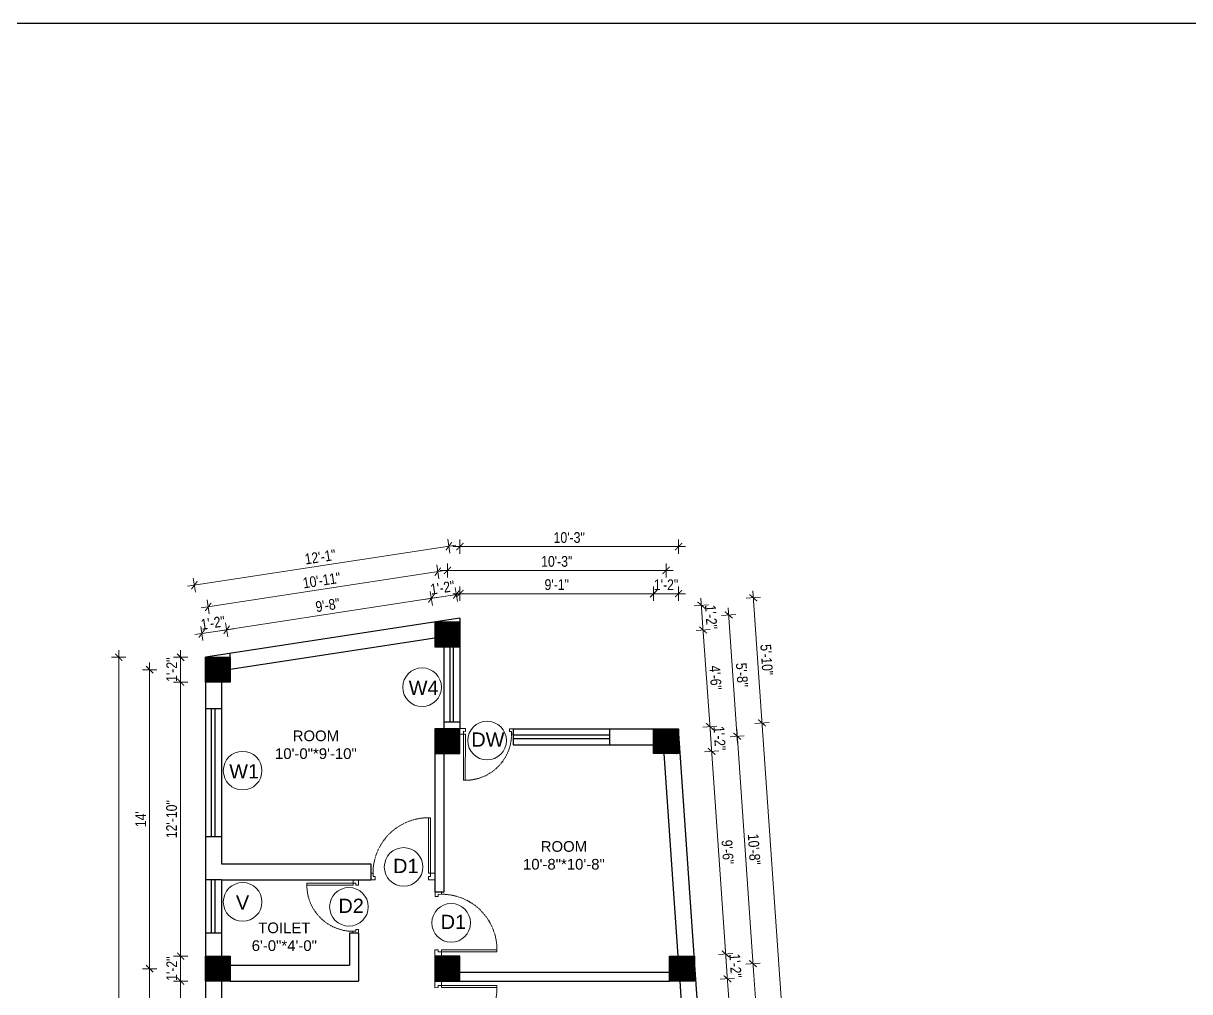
# Model space of a CAD drawing. Header units: inches. Extents: x -5096374 to -5070857, y -3259973 to -3243900.
# Drawn here: x -5073718 to -5073063, y -3258183 to -3257639 of the extents above; entities that cross this region are included whole.
import ezdxf

# ---------------------------------------------------------------- set-up
doc = ezdxf.new("R2010")
doc.units = ezdxf.units.IN
doc.header["$LTSCALE"] = 2
doc.header["$MEASUREMENT"] = 0
doc.header["$PDMODE"] = 34
doc.linetypes.add('HIDDEN', pattern=[0.375, 0.25, -0.125])
doc.layers.get('0').update_dxf_attribs({"linetype": 'CONTINUOUS'})
doc.layers.get('DEFPOINTS').update_dxf_attribs({"color": 141, "linetype": 'CONTINUOUS'})
doc.layers.add('A-Hatch', color=7, linetype='CONTINUOUS')
for name, color, linetype, lineweight in [('Annotate-Lite.w', 177, 'CONTINUOUS', 9), ('DIM 1-100', 4, 'CONTINUOUS', 13), ('Door-Window.w', 4, 'CONTINUOUS', 15), ('TEXT', 181, 'CONTINUOUS', 25)]:
    doc.layers.add(name, color=color, linetype=linetype, lineweight=lineweight)
doc.styles.add('arial.', font='arial.ttf')
doc.styles.add('gaurav', font='arial.ttf')
doc.styles.get("Standard").update_dxf_attribs({"font": 'ARIALN.TTF'})
doc.dimstyles.new('1 by 96', dxfattribs={"dimtxt": 6, "dimasz": 4, "dimexe": 4, "dimexo": 4, "dimgap": 2, "dimtad": 1, "dimdec": 0, "dimzin": 0, "dimdsep": 46, "dimlunit": 4, "dimtxsty": 'Standard', "dimblk": 'ARCHTICK', "dimcen": 0, "dimdle": 4, "dimadec": 0, "dimazin": 0, "dimtfac": 1, "dimtdec": 0, "dimtix": 1, "dimtofl": 0, "dimtmove": 1, "dimatfit": 3, "dimldrblk": 'ARCHTICK', "dimfxl": 4, "dimfxlon": 1, "dimtolj": 1, "dimtzin": 0, "dimlwd": -1, "dimlwe": -1, "dimarcsym": 0})
pattern_1 = [(45, (17816.59779, 410.57443), (-0.0883883476483, 0.0883883476483), [])]

# ---------------------------------------------------------------- blocks, each defined once
blk = doc.blocks.new('3-0')
at = {"ltscale": 3}
for p, q in [((11063.05, 10097.68), (11065.97, 10099.9)), ((11063.05, 10097.68), (11064.53, 10095.73)), ((11065.99, 10096.84), (11064.53, 10095.73)), ((11065.25, 10097.81), (11066.71, 10098.92)), ((11065.99, 10096.84), (11065.25, 10097.81)), ((11065.97, 10099.9), (11066.71, 10098.92)), ((11085.5, 10074.13), (11110.32, 10092.96)), ((11086.24, 10073.15), (11111.05, 10091.97)), ((11111.05, 10091.97), (11110.32, 10092.96)), ((11084.04, 10073.02), (11082.57, 10071.91)), ((11082.57, 10071.91), (11084.79, 10068.98)), ((11084.04, 10073.02), (11084.78, 10072.04)), ((11084.78, 10072.04), (11086.24, 10073.15)), ((11084.79, 10068.98), (11087.72, 10071.2)), ((11086.24, 10073.15), (11085.5, 10074.13)), ((11087.72, 10071.2), (11086.24, 10073.15))]:
    blk.add_line(p, q, dxfattribs=at)
at = {"layer": 'Door-Window.w', "color": 9, "linetype": 'HIDDEN', "lineweight": 18}
blk.add_arc((11085.5, 10074.13), 31.16, 37.1906, 127.14649, dxfattribs=at)
blk = doc.blocks.new('_ArchTick')
at = {"color": 0, "linetype": 'ByBlock', "const_width": 0.15}
blk.add_lwpolyline([(-0.5, -0.5), (0.5, 0.5)], dxfattribs=at)
blk = doc.blocks.new('*D1101')
at = {"layer": 'DEFPOINTS', "color": 0, "transparency": 16777216}
for p in [(-5073604.16, -3257979.44), (-5073616.12, -3257994.9), (-5073602.12, -3257992.75)]:
    blk.add_point(p, dxfattribs=at)
at = {"layer": 'DIM 1-100', "color": 0, "transparency": 16777216}
for p, q in [((-5073617.55, -3257985.54), (-5073618.76, -3257977.64)), ((-5073603.55, -3257983.4), (-5073604.76, -3257975.49)), ((-5073622.11, -3257982.2), (-5073600.2, -3257978.84))]:
    blk.add_line(p, q, dxfattribs=at)
at = {"layer": 'DIM 1-100', "color": 0, "transparency": 16777216, "xscale": 4, "yscale": 4, "zscale": 4}
for p, rotation in [((-5073604.16, -3257979.44), 8.714742016929982), ((-5073618.16, -3257981.59), 188.71474201693)]:
    blk.add_blockref('_ArchTick', p, dxfattribs=dict(at, rotation=rotation))
at = {"layer": 'DIM 1-100', "color": 0, "transparency": 16777216, "insert": (-5073611.91, -3257975.56), "char_height": 6, "attachment_point": 5, "rotation": 8.71474}
blk.add_mtext('\\A1;1\'-2"', dxfattribs=at)
blk = doc.blocks.new('*D1102')
at = {"layer": 'DEFPOINTS', "color": 0, "ltscale": 0.5, "transparency": 16777216}
for p in [(-5073489.16, -3257961.82), (-5073487.12, -3257975.12), (-5073602.12, -3257992.75)]:
    blk.add_point(p, dxfattribs=at)
at = {"layer": 'DIM 1-100', "color": 0, "ltscale": 0.5, "transparency": 16777216}
for p, q in [((-5073488.55, -3257965.77), (-5073489.76, -3257957.86)), ((-5073608.11, -3257980.05), (-5073485.2, -3257961.21)), ((-5073603.55, -3257983.4), (-5073604.76, -3257975.49))]:
    blk.add_line(p, q, dxfattribs=at)
at = {"layer": 'DIM 1-100', "color": 0, "ltscale": 0.5, "transparency": 16777216, "xscale": 4, "yscale": 4, "zscale": 4}
for p, rotation in [((-5073489.16, -3257961.82), 8.714742016930973), ((-5073604.16, -3257979.44), 188.714742016931)]:
    blk.add_blockref('_ArchTick', p, dxfattribs=dict(at, rotation=rotation))
at = {"layer": 'DIM 1-100', "color": 0, "ltscale": 0.5, "transparency": 16777216, "insert": (-5073547.42, -3257965.62), "char_height": 6, "attachment_point": 5, "rotation": 8.71474}
blk.add_mtext('\\A1;9\'-8"', dxfattribs=at)
blk = doc.blocks.new('*D1103')
at = {"layer": 'DEFPOINTS', "color": 0, "ltscale": 0.5, "transparency": 16777216}
for p in [(-5073475.16, -3257959.67), (-5073487.12, -3257975.12), (-5073473.12, -3257972.98)]:
    blk.add_point(p, dxfattribs=at)
at = {"layer": 'DIM 1-100', "color": 0, "ltscale": 0.5, "transparency": 16777216}
for p, q in [((-5073488.55, -3257965.77), (-5073489.76, -3257957.86)), ((-5073474.55, -3257963.62), (-5073475.76, -3257955.72)), ((-5073493.11, -3257962.42), (-5073471.2, -3257959.06))]:
    blk.add_line(p, q, dxfattribs=at)
at = {"layer": 'DIM 1-100', "color": 0, "ltscale": 0.5, "transparency": 16777216, "xscale": 4, "yscale": 4, "zscale": 4}
for p, rotation in [((-5073475.16, -3257959.67), 8.714742016930973), ((-5073489.16, -3257961.82), 188.714742016931)]:
    blk.add_blockref('_ArchTick', p, dxfattribs=dict(at, rotation=rotation))
at = {"layer": 'DIM 1-100', "color": 0, "ltscale": 0.5, "transparency": 16777216, "insert": (-5073482.91, -3257955.79), "char_height": 6, "attachment_point": 5, "rotation": 8.71474}
blk.add_mtext('\\A1;1\'-2"', dxfattribs=at)
blk = doc.blocks.new('*D1104')
at = {"layer": 'DEFPOINTS', "color": 0, "ltscale": 0.5, "transparency": 16777216}
for p in [(-5073364.27, -3257959.17), (-5073473.12, -3257972.98), (-5073364.27, -3258035.06)]:
    blk.add_point(p, dxfattribs=at)
at = {"layer": 'DIM 1-100', "color": 0, "ltscale": 0.5, "transparency": 16777216}
for p, q in [((-5073473.12, -3257963.17), (-5073473.12, -3257955.17)), ((-5073364.27, -3257963.17), (-5073364.27, -3257955.17)), ((-5073477.12, -3257959.17), (-5073360.27, -3257959.17))]:
    blk.add_line(p, q, dxfattribs=at)
at = {"layer": 'DIM 1-100', "color": 0, "ltscale": 0.5, "transparency": 16777216, "xscale": 4, "yscale": 4, "zscale": 4, "rotation": 180}
blk.add_blockref('_ArchTick', (-5073473.12, -3257959.17), dxfattribs=at)
at = {"layer": 'DIM 1-100', "color": 0, "ltscale": 0.5, "transparency": 16777216, "xscale": 4, "yscale": 4, "zscale": 4}
blk.add_blockref('_ArchTick', (-5073364.27, -3257959.17), dxfattribs=at)
at = {"layer": 'DIM 1-100', "color": 0, "ltscale": 0.5, "transparency": 16777216, "insert": (-5073418.7, -3257954.11), "char_height": 6, "attachment_point": 5}
blk.add_mtext('\\A1;9\'-1"', dxfattribs=at)
blk = doc.blocks.new('*D1105')
at = {"layer": 'DEFPOINTS', "color": 0, "ltscale": 0.5, "transparency": 16777216}
for p in [(-5073350.27, -3257959.17), (-5073364.27, -3258035.06), (-5073350.27, -3258035.06)]:
    blk.add_point(p, dxfattribs=at)
at = {"layer": 'DIM 1-100', "color": 0, "ltscale": 0.5, "transparency": 16777216}
for p, q in [((-5073364.27, -3257963.17), (-5073364.27, -3257955.17)), ((-5073350.27, -3257963.17), (-5073350.27, -3257955.17)), ((-5073368.27, -3257959.17), (-5073346.27, -3257959.17))]:
    blk.add_line(p, q, dxfattribs=at)
at = {"layer": 'DIM 1-100', "color": 0, "ltscale": 0.5, "transparency": 16777216, "xscale": 4, "yscale": 4, "zscale": 4, "rotation": 180}
blk.add_blockref('_ArchTick', (-5073364.27, -3257959.17), dxfattribs=at)
at = {"layer": 'DIM 1-100', "color": 0, "ltscale": 0.5, "transparency": 16777216, "xscale": 4, "yscale": 4, "zscale": 4}
blk.add_blockref('_ArchTick', (-5073350.27, -3257959.17), dxfattribs=at)
at = {"layer": 'DIM 1-100', "color": 0, "ltscale": 0.5, "transparency": 16777216, "insert": (-5073357.27, -3257954.16), "char_height": 6, "attachment_point": 5}
blk.add_mtext('\\A1;1\'-2"', dxfattribs=at)
blk = doc.blocks.new('*D1106')
at = {"layer": 'DEFPOINTS', "color": 0, "ltscale": 0.5, "transparency": 16777216}
for p in [(-5073616.12, -3257994.9), (-5073630.03, -3258008.9), (-5073616.12, -3258008.9)]:
    blk.add_point(p, dxfattribs=at)
at = {"layer": 'DIM 1-100', "color": 0, "ltscale": 0.5, "transparency": 16777216}
for p, q in [((-5073630.03, -3257990.9), (-5073630.03, -3258012.9)), ((-5073626.03, -3257994.9), (-5073634.03, -3257994.9)), ((-5073626.03, -3258008.9), (-5073634.03, -3258008.9))]:
    blk.add_line(p, q, dxfattribs=at)
at = {"layer": 'DIM 1-100', "color": 0, "ltscale": 0.5, "transparency": 16777216, "xscale": 4, "yscale": 4, "zscale": 4}
for p, rotation in [((-5073630.03, -3257994.9), 90), ((-5073630.03, -3258008.9), 270)]:
    blk.add_blockref('_ArchTick', p, dxfattribs=dict(at, rotation=rotation))
at = {"layer": 'DIM 1-100', "color": 0, "ltscale": 0.5, "transparency": 16777216, "insert": (-5073635.04, -3258001.9), "char_height": 6, "attachment_point": 5, "rotation": 90}
blk.add_mtext('\\A1;1\'-2"', dxfattribs=at)
blk = doc.blocks.new('*D1107')
at = {"layer": 'DEFPOINTS', "color": 0, "ltscale": 0.5, "transparency": 16777216}
for p in [(-5073616.12, -3258008.9), (-5073630.03, -3258162.9), (-5073616.12, -3258162.9)]:
    blk.add_point(p, dxfattribs=at)
at = {"layer": 'DIM 1-100', "color": 0, "ltscale": 0.5, "transparency": 16777216}
for p, q in [((-5073626.03, -3258008.9), (-5073634.03, -3258008.9)), ((-5073630.03, -3258004.9), (-5073630.03, -3258166.9)), ((-5073626.03, -3258162.9), (-5073634.03, -3258162.9))]:
    blk.add_line(p, q, dxfattribs=at)
at = {"layer": 'DIM 1-100', "color": 0, "ltscale": 0.5, "transparency": 16777216, "xscale": 4, "yscale": 4, "zscale": 4}
for p, rotation in [((-5073630.03, -3258008.9), 90), ((-5073630.03, -3258162.9), 270)]:
    blk.add_blockref('_ArchTick', p, dxfattribs=dict(at, rotation=rotation))
at = {"layer": 'DIM 1-100', "color": 0, "ltscale": 0.5, "transparency": 16777216, "insert": (-5073635.09, -3258085.9), "char_height": 6, "attachment_point": 5, "rotation": 90}
blk.add_mtext('\\A1;12\'-10"', dxfattribs=at)
blk = doc.blocks.new('*D1108')
at = {"layer": 'DEFPOINTS', "color": 0, "ltscale": 0.5, "transparency": 16777216}
for p in [(-5073616.12, -3258162.9), (-5073630.03, -3258176.9), (-5073616.12, -3258176.9)]:
    blk.add_point(p, dxfattribs=at)
at = {"layer": 'DIM 1-100', "color": 0, "ltscale": 0.5, "transparency": 16777216}
for p, q in [((-5073630.03, -3258158.9), (-5073630.03, -3258180.9)), ((-5073626.03, -3258162.9), (-5073634.03, -3258162.9)), ((-5073626.03, -3258176.9), (-5073634.03, -3258176.9))]:
    blk.add_line(p, q, dxfattribs=at)
at = {"layer": 'DIM 1-100', "color": 0, "ltscale": 0.5, "transparency": 16777216, "xscale": 4, "yscale": 4, "zscale": 4}
for p, rotation in [((-5073630.03, -3258162.9), 90), ((-5073630.03, -3258176.9), 270)]:
    blk.add_blockref('_ArchTick', p, dxfattribs=dict(at, rotation=rotation))
at = {"layer": 'DIM 1-100', "color": 0, "ltscale": 0.5, "transparency": 16777216, "insert": (-5073635.04, -3258169.9), "char_height": 6, "attachment_point": 5, "rotation": 90}
blk.add_mtext('\\A1;1\'-2"', dxfattribs=at)
blk = doc.blocks.new('*D1109')
at = {"layer": 'DEFPOINTS', "color": 0, "ltscale": 0.5, "transparency": 16777216}
for p in [(-5073616.12, -3258176.9), (-5073630.03, -3258290.65), (-5073616.12, -3258290.65)]:
    blk.add_point(p, dxfattribs=at)
at = {"layer": 'DIM 1-100', "color": 0, "ltscale": 0.5, "transparency": 16777216}
for p, q in [((-5073630.03, -3258172.9), (-5073630.03, -3258294.65)), ((-5073626.03, -3258176.9), (-5073634.03, -3258176.9)), ((-5073626.03, -3258290.65), (-5073634.03, -3258290.65))]:
    blk.add_line(p, q, dxfattribs=at)
at = {"layer": 'DIM 1-100', "color": 0, "ltscale": 0.5, "transparency": 16777216, "xscale": 4, "yscale": 4, "zscale": 4}
for p, rotation in [((-5073630.03, -3258176.9), 90), ((-5073630.03, -3258290.65), 270)]:
    blk.add_blockref('_ArchTick', p, dxfattribs=dict(at, rotation=rotation))
at = {"layer": 'DIM 1-100', "color": 0, "ltscale": 0.5, "transparency": 16777216, "insert": (-5073635.09, -3258233.78), "char_height": 6, "attachment_point": 5, "rotation": 90}
blk.add_mtext('\\A1;9\'-6"', dxfattribs=at)
blk = doc.blocks.new('*D1113')
at = {"layer": 'DEFPOINTS', "color": 0, "ltscale": 0.5, "transparency": 16777216}
for p in [(-5073609.12, -3258001.9), (-5073647.45, -3258169.9), (-5073609.12, -3258169.9)]:
    blk.add_point(p, dxfattribs=at)
at = {"layer": 'DIM 1-100', "color": 0, "ltscale": 0.5, "transparency": 16777216}
for p, q in [((-5073643.45, -3258001.9), (-5073651.45, -3258001.9)), ((-5073647.45, -3257997.9), (-5073647.45, -3258173.9)), ((-5073643.45, -3258169.9), (-5073651.45, -3258169.9))]:
    blk.add_line(p, q, dxfattribs=at)
at = {"layer": 'DIM 1-100', "color": 0, "ltscale": 0.5, "transparency": 16777216, "xscale": 4, "yscale": 4, "zscale": 4}
for p, rotation in [((-5073647.45, -3258001.9), 90), ((-5073647.45, -3258169.9), 270)]:
    blk.add_blockref('_ArchTick', p, dxfattribs=dict(at, rotation=rotation))
at = {"layer": 'DIM 1-100', "color": 0, "ltscale": 0.5, "transparency": 16777216, "insert": (-5073652.46, -3258085.9), "char_height": 6, "attachment_point": 5, "rotation": 90}
blk.add_mtext("\\A1;14'", dxfattribs=at)
blk = doc.blocks.new('*D1114')
at = {"layer": 'DEFPOINTS', "color": 0, "ltscale": 0.5, "transparency": 16777216}
for p in [(-5073609.12, -3258169.9), (-5073647.45, -3258297.65), (-5073609.12, -3258297.65)]:
    blk.add_point(p, dxfattribs=at)
at = {"layer": 'DIM 1-100', "color": 0, "ltscale": 0.5, "transparency": 16777216}
for p, q in [((-5073647.45, -3258165.9), (-5073647.45, -3258301.65)), ((-5073643.45, -3258169.9), (-5073651.45, -3258169.9)), ((-5073643.45, -3258297.65), (-5073651.45, -3258297.65))]:
    blk.add_line(p, q, dxfattribs=at)
at = {"layer": 'DIM 1-100', "color": 0, "ltscale": 0.5, "transparency": 16777216, "xscale": 4, "yscale": 4, "zscale": 4}
for p, rotation in [((-5073647.45, -3258169.9), 90), ((-5073647.45, -3258297.65), 270)]:
    blk.add_blockref('_ArchTick', p, dxfattribs=dict(at, rotation=rotation))
at = {"layer": 'DIM 1-100', "color": 0, "ltscale": 0.5, "transparency": 16777216, "insert": (-5073652.51, -3258233.78), "char_height": 6, "attachment_point": 5, "rotation": 90}
blk.add_mtext('\\A1;10\'-8"', dxfattribs=at)
blk = doc.blocks.new('*D1116')
at = {"layer": 'DEFPOINTS', "color": 0, "ltscale": 0.5, "transparency": 16777216}
for p in [(-5073616.12, -3257994.9), (-5073664.79, -3258397.65), (-5073616.12, -3258397.65)]:
    blk.add_point(p, dxfattribs=at)
at = {"layer": 'DIM 1-100', "color": 0, "ltscale": 0.5, "transparency": 16777216}
for p, q in [((-5073664.79, -3257990.9), (-5073664.79, -3258401.65)), ((-5073660.79, -3257994.9), (-5073668.79, -3257994.9)), ((-5073660.79, -3258397.65), (-5073668.79, -3258397.65))]:
    blk.add_line(p, q, dxfattribs=at)
at = {"layer": 'DIM 1-100', "color": 0, "ltscale": 0.5, "transparency": 16777216, "xscale": 4, "yscale": 4, "zscale": 4}
for p, rotation in [((-5073664.79, -3257994.9), 90), ((-5073664.79, -3258397.65), 270)]:
    blk.add_blockref('_ArchTick', p, dxfattribs=dict(at, rotation=rotation))
at = {"layer": 'DIM 1-100', "color": 0, "ltscale": 0.5, "transparency": 16777216, "insert": (-5073669.85, -3258196.28), "char_height": 6, "attachment_point": 5, "rotation": 90}
blk.add_mtext('\\A1;33\'-7"', dxfattribs=at)
blk = doc.blocks.new('*D1117')
at = {"layer": 'DEFPOINTS', "color": 0, "ltscale": 0.5, "transparency": 16777216}
for p in [(-5073485.53, -3257946.83), (-5073480.12, -3257982.12), (-5073609.12, -3258001.9)]:
    blk.add_point(p, dxfattribs=at)
at = {"layer": 'DIM 1-100', "color": 0, "ltscale": 0.5, "transparency": 16777216}
for p, q in [((-5073484.92, -3257950.78), (-5073486.13, -3257942.88)), ((-5073618.48, -3257967.21), (-5073481.57, -3257946.22)), ((-5073613.92, -3257970.56), (-5073615.13, -3257962.65))]:
    blk.add_line(p, q, dxfattribs=at)
at = {"layer": 'DIM 1-100', "color": 0, "ltscale": 0.5, "transparency": 16777216, "xscale": 4, "yscale": 4, "zscale": 4}
for p, rotation in [((-5073485.53, -3257946.83), 8.714742018610865), ((-5073614.53, -3257966.6), 188.7147420186108)]:
    blk.add_blockref('_ArchTick', p, dxfattribs=dict(at, rotation=rotation))
at = {"layer": 'DIM 1-100', "color": 0, "ltscale": 0.5, "transparency": 16777216, "insert": (-5073550.79, -3257951.71), "char_height": 6, "attachment_point": 5, "rotation": 8.71474}
blk.add_mtext('\\A1;10\'-11"', dxfattribs=at)
blk = doc.blocks.new('*D1118')
at = {"layer": 'DEFPOINTS', "color": 0, "ltscale": 0.5, "transparency": 16777216}
for p in [(-5073357.27, -3257946.13), (-5073480.12, -3257982.12), (-5073357.27, -3258042.06)]:
    blk.add_point(p, dxfattribs=at)
at = {"layer": 'DIM 1-100', "color": 0, "ltscale": 0.5, "transparency": 16777216}
for p, q in [((-5073480.12, -3257950.13), (-5073480.12, -3257942.13)), ((-5073357.27, -3257950.13), (-5073357.27, -3257942.13)), ((-5073484.12, -3257946.13), (-5073353.27, -3257946.13))]:
    blk.add_line(p, q, dxfattribs=at)
at = {"layer": 'DIM 1-100', "color": 0, "ltscale": 0.5, "transparency": 16777216, "xscale": 4, "yscale": 4, "zscale": 4, "rotation": 180}
blk.add_blockref('_ArchTick', (-5073480.12, -3257946.13), dxfattribs=at)
at = {"layer": 'DIM 1-100', "color": 0, "ltscale": 0.5, "transparency": 16777216, "xscale": 4, "yscale": 4, "zscale": 4}
blk.add_blockref('_ArchTick', (-5073357.27, -3257946.13), dxfattribs=at)
at = {"layer": 'DIM 1-100', "color": 0, "ltscale": 0.5, "transparency": 16777216, "insert": (-5073418.7, -3257941.07), "char_height": 6, "attachment_point": 5}
blk.add_mtext('\\A1;10\'-3"', dxfattribs=at)
blk = doc.blocks.new('*D1119')
at = {"layer": 'DEFPOINTS', "color": 0, "ltscale": 0.5, "transparency": 16777216}
for p in [(-5073622.32, -3257954.43), (-5073473.12, -3257972.98), (-5073616.12, -3257994.9)]:
    blk.add_point(p, dxfattribs=at)
at = {"layer": 'DIM 1-100', "color": 0, "ltscale": 0.5, "transparency": 16777216}
for p, q in [((-5073475.36, -3257931.91), (-5073626.27, -3257955.04)), ((-5073478.71, -3257936.47), (-5073479.92, -3257928.56)), ((-5073621.71, -3257958.38), (-5073622.92, -3257950.48))]:
    blk.add_line(p, q, dxfattribs=at)
at = {"layer": 'DIM 1-100', "color": 0, "ltscale": 0.5, "transparency": 16777216, "xscale": 4, "yscale": 4, "zscale": 4}
for p, rotation in [((-5073479.32, -3257932.51), 8.714742018475636), ((-5073622.32, -3257954.43), 188.7147420184756)]:
    blk.add_blockref('_ArchTick', p, dxfattribs=dict(at, rotation=rotation))
at = {"layer": 'DIM 1-100', "color": 0, "ltscale": 0.5, "transparency": 16777216, "insert": (-5073551.58, -3257938.52), "char_height": 6, "attachment_point": 5, "rotation": 8.71474}
blk.add_mtext('\\A1;12\'-1"', dxfattribs=at)
blk = doc.blocks.new('*D1120')
at = {"layer": 'DEFPOINTS', "color": 0, "ltscale": 0.5, "transparency": 16777216}
for p in [(-5073350.27, -3257932.72), (-5073473.12, -3258035.06), (-5073350.27, -3258035.06)]:
    blk.add_point(p, dxfattribs=at)
at = {"layer": 'DIM 1-100', "color": 0, "ltscale": 0.5, "transparency": 16777216}
for p, q in [((-5073473.12, -3257936.72), (-5073473.12, -3257928.72)), ((-5073350.27, -3257936.72), (-5073350.27, -3257928.72)), ((-5073477.12, -3257932.72), (-5073346.27, -3257932.72))]:
    blk.add_line(p, q, dxfattribs=at)
at = {"layer": 'DIM 1-100', "color": 0, "ltscale": 0.5, "transparency": 16777216, "xscale": 4, "yscale": 4, "zscale": 4, "rotation": 180}
blk.add_blockref('_ArchTick', (-5073473.12, -3257932.72), dxfattribs=at)
at = {"layer": 'DIM 1-100', "color": 0, "ltscale": 0.5, "transparency": 16777216, "xscale": 4, "yscale": 4, "zscale": 4}
blk.add_blockref('_ArchTick', (-5073350.27, -3257932.72), dxfattribs=at)
at = {"layer": 'DIM 1-100', "color": 0, "ltscale": 0.5, "transparency": 16777216, "insert": (-5073411.7, -3257927.66), "char_height": 6, "attachment_point": 5}
blk.add_mtext('\\A1;10\'-3"', dxfattribs=at)
blk = doc.blocks.new('*D1132')
at = {"layer": 'DEFPOINTS', "color": 0, "ltscale": 0.5, "transparency": 16777216}
for p in [(-5073341.36, -3258176.9), (-5073322.79, -3258175.6), (-5073332.45, -3258290.65)]:
    blk.add_point(p, dxfattribs=at)
at = {"layer": 'DIM 1-100', "color": 0, "ltscale": 0.5, "transparency": 16777216}
for p, q in [((-5073314.57, -3258293.42), (-5073323.07, -3258171.61)), ((-5073326.78, -3258175.88), (-5073318.8, -3258175.32)), ((-5073318.84, -3258289.71), (-5073310.86, -3258289.15))]:
    blk.add_line(p, q, dxfattribs=at)
at = {"layer": 'DIM 1-100', "color": 0, "ltscale": 0.5, "transparency": 16777216, "xscale": 4, "yscale": 4, "zscale": 4}
for p, rotation in [((-5073322.79, -3258175.6), 93.98810611652839), ((-5073314.85, -3258289.43), 273.9881061165284)]:
    blk.add_blockref('_ArchTick', p, dxfattribs=dict(at, rotation=rotation))
at = {"layer": 'DIM 1-100', "color": 0, "ltscale": 0.5, "transparency": 16777216, "insert": (-5073313.77, -3258232.16), "char_height": 6, "attachment_point": 5, "rotation": 273.98811}
blk.add_mtext('\\A1;9\'-6"', dxfattribs=at)
blk = doc.blocks.new('*D1133')
at = {"layer": 'DEFPOINTS', "color": 0, "ltscale": 0.5, "transparency": 16777216}
for p in [(-5073341.36, -3258162.9), (-5073323.76, -3258161.67), (-5073341.36, -3258176.9)]:
    blk.add_point(p, dxfattribs=at)
at = {"layer": 'DIM 1-100', "color": 0, "ltscale": 0.5, "transparency": 16777216}
for p, q in [((-5073322.51, -3258179.59), (-5073324.04, -3258157.68)), ((-5073327.75, -3258161.95), (-5073319.77, -3258161.39)), ((-5073326.78, -3258175.88), (-5073318.8, -3258175.32))]:
    blk.add_line(p, q, dxfattribs=at)
at = {"layer": 'DIM 1-100', "color": 0, "ltscale": 0.5, "transparency": 16777216, "xscale": 4, "yscale": 4, "zscale": 4}
for p, rotation in [((-5073323.76, -3258161.67), 93.98810611652839), ((-5073322.79, -3258175.6), 273.9881061165284)]:
    blk.add_blockref('_ArchTick', p, dxfattribs=dict(at, rotation=rotation))
at = {"layer": 'DIM 1-100', "color": 0, "ltscale": 0.5, "transparency": 16777216, "insert": (-5073318.27, -3258168.29), "char_height": 6, "attachment_point": 5, "rotation": 273.98811}
blk.add_mtext('\\A1;1\'-2"', dxfattribs=at)
blk = doc.blocks.new('*D1134')
at = {"layer": 'DEFPOINTS', "color": 0, "ltscale": 0.5, "transparency": 16777216}
for p in [(-5073350.27, -3258049.06), (-5073331.7, -3258047.76), (-5073341.36, -3258162.9)]:
    blk.add_point(p, dxfattribs=at)
at = {"layer": 'DIM 1-100', "color": 0, "ltscale": 0.5, "transparency": 16777216}
for p, q in [((-5073335.69, -3258048.04), (-5073327.71, -3258047.48)), ((-5073323.48, -3258165.66), (-5073331.98, -3258043.77)), ((-5073327.75, -3258161.95), (-5073319.77, -3258161.39))]:
    blk.add_line(p, q, dxfattribs=at)
at = {"layer": 'DIM 1-100', "color": 0, "ltscale": 0.5, "transparency": 16777216, "xscale": 4, "yscale": 4, "zscale": 4}
for p, rotation in [((-5073331.7, -3258047.76), 93.98810611652839), ((-5073323.76, -3258161.67), 273.9881061165284)]:
    blk.add_blockref('_ArchTick', p, dxfattribs=dict(at, rotation=rotation))
at = {"layer": 'DIM 1-100', "color": 0, "ltscale": 0.5, "transparency": 16777216, "insert": (-5073322.68, -3258104.36), "char_height": 6, "attachment_point": 5, "rotation": 273.98811}
blk.add_mtext('\\A1;9\'-6"', dxfattribs=at)
blk = doc.blocks.new('*D1135')
at = {"layer": 'DEFPOINTS', "color": 0, "ltscale": 0.5, "transparency": 16777216}
for p in [(-5073350.27, -3258035.06), (-5073332.67, -3258033.83), (-5073350.27, -3258049.06)]:
    blk.add_point(p, dxfattribs=at)
at = {"layer": 'DIM 1-100', "color": 0, "ltscale": 0.5, "transparency": 16777216}
for p, q in [((-5073331.42, -3258051.75), (-5073332.95, -3258029.84)), ((-5073336.66, -3258034.11), (-5073328.68, -3258033.55)), ((-5073335.69, -3258048.04), (-5073327.71, -3258047.48))]:
    blk.add_line(p, q, dxfattribs=at)
at = {"layer": 'DIM 1-100', "color": 0, "ltscale": 0.5, "transparency": 16777216, "xscale": 4, "yscale": 4, "zscale": 4}
for p, rotation in [((-5073332.67, -3258033.83), 93.98810611652839), ((-5073331.7, -3258047.76), 273.9881061165284)]:
    blk.add_blockref('_ArchTick', p, dxfattribs=dict(at, rotation=rotation))
at = {"layer": 'DIM 1-100', "color": 0, "ltscale": 0.5, "transparency": 16777216, "insert": (-5073327.19, -3258040.45), "char_height": 6, "attachment_point": 5, "rotation": 273.98811}
blk.add_mtext('\\A1;1\'-2"', dxfattribs=at)
blk = doc.blocks.new('*D1136')
at = {"layer": 'DEFPOINTS', "color": 0, "ltscale": 0.5, "transparency": 16777216}
for p in [(-5073336.45, -3257979.59), (-5073473.12, -3257989.12), (-5073350.27, -3258035.06)]:
    blk.add_point(p, dxfattribs=at)
at = {"layer": 'DIM 1-100', "color": 0, "ltscale": 0.5, "transparency": 16777216}
for p, q in [((-5073332.39, -3258037.82), (-5073336.73, -3257975.6)), ((-5073340.44, -3257979.87), (-5073332.46, -3257979.32)), ((-5073336.66, -3258034.11), (-5073328.68, -3258033.55))]:
    blk.add_line(p, q, dxfattribs=at)
at = {"layer": 'DIM 1-100', "color": 0, "ltscale": 0.5, "transparency": 16777216, "xscale": 4, "yscale": 4, "zscale": 4}
for p, rotation in [((-5073336.45, -3257979.59), 93.98810611652839), ((-5073332.67, -3258033.83), 273.9881061165284)]:
    blk.add_blockref('_ArchTick', p, dxfattribs=dict(at, rotation=rotation))
at = {"layer": 'DIM 1-100', "color": 0, "ltscale": 0.5, "transparency": 16777216, "insert": (-5073329.51, -3258006.36), "char_height": 6, "attachment_point": 5, "rotation": 273.98811}
blk.add_mtext('\\A1;4\'-6"', dxfattribs=at)
blk = doc.blocks.new('*D1137')
at = {"layer": 'DEFPOINTS', "color": 0, "ltscale": 0.5, "transparency": 16777216}
for p in [(-5073337.42, -3257965.66), (-5073473.12, -3257975.12), (-5073473.12, -3257989.12)]:
    blk.add_point(p, dxfattribs=at)
at = {"layer": 'DIM 1-100', "color": 0, "ltscale": 0.5, "transparency": 16777216}
for p, q in [((-5073336.17, -3257983.58), (-5073337.7, -3257961.67)), ((-5073341.41, -3257965.94), (-5073333.43, -3257965.38)), ((-5073340.44, -3257979.87), (-5073332.46, -3257979.32))]:
    blk.add_line(p, q, dxfattribs=at)
at = {"layer": 'DIM 1-100', "color": 0, "ltscale": 0.5, "transparency": 16777216, "xscale": 4, "yscale": 4, "zscale": 4}
for p, rotation in [((-5073337.42, -3257965.66), 93.98810611652839), ((-5073336.45, -3257979.59), 273.9881061165284)]:
    blk.add_blockref('_ArchTick', p, dxfattribs=dict(at, rotation=rotation))
at = {"layer": 'DIM 1-100', "color": 0, "ltscale": 0.5, "transparency": 16777216, "insert": (-5073331.94, -3257972.28), "char_height": 6, "attachment_point": 5, "rotation": 273.98811}
blk.add_mtext('\\A1;1\'-2"', dxfattribs=at)
blk = doc.blocks.new('*D1138')
at = {"layer": 'DEFPOINTS', "color": 0, "ltscale": 0.5, "transparency": 16777216}
for p in [(-5073357.27, -3258042.06), (-5073308.4, -3258167.11), (-5073348.36, -3258169.9)]:
    blk.add_point(p, dxfattribs=at)
at = {"layer": 'DIM 1-100', "color": 0, "ltscale": 0.5, "transparency": 16777216}
for p, q in [((-5073317.59, -3258035.28), (-5073308.12, -3258171.1)), ((-5073321.31, -3258039.55), (-5073313.33, -3258038.99)), ((-5073312.39, -3258167.39), (-5073304.41, -3258166.83))]:
    blk.add_line(p, q, dxfattribs=at)
at = {"layer": 'DIM 1-100', "color": 0, "ltscale": 0.5, "transparency": 16777216, "xscale": 4, "yscale": 4, "zscale": 4}
for p, rotation in [((-5073317.32, -3258039.27), 93.98810611419698), ((-5073308.4, -3258167.11), 273.988106114197)]:
    blk.add_blockref('_ArchTick', p, dxfattribs=dict(at, rotation=rotation))
at = {"layer": 'DIM 1-100', "color": 0, "ltscale": 0.5, "transparency": 16777216, "insert": (-5073307.81, -3258102.84), "char_height": 6, "attachment_point": 5, "rotation": 273.98811}
blk.add_mtext('\\A1;10\'-8"', dxfattribs=at)
blk = doc.blocks.new('*D1139')
at = {"layer": 'DEFPOINTS', "color": 0, "ltscale": 0.5, "transparency": 16777216}
for p in [(-5073348.36, -3258169.9), (-5073339.45, -3258297.65), (-5073299.5, -3258294.87)]:
    blk.add_point(p, dxfattribs=at)
at = {"layer": 'DIM 1-100', "color": 0, "ltscale": 0.5, "transparency": 16777216}
for p, q in [((-5073312.39, -3258167.39), (-5073304.41, -3258166.83)), ((-5073308.68, -3258163.12), (-5073299.22, -3258298.86)), ((-5073303.49, -3258295.15), (-5073295.51, -3258294.59))]:
    blk.add_line(p, q, dxfattribs=at)
at = {"layer": 'DIM 1-100', "color": 0, "ltscale": 0.5, "transparency": 16777216, "xscale": 4, "yscale": 4, "zscale": 4}
for p, rotation in [((-5073308.4, -3258167.11), 93.98810611423002), ((-5073299.5, -3258294.87), 273.98810611423)]:
    blk.add_blockref('_ArchTick', p, dxfattribs=dict(at, rotation=rotation))
at = {"layer": 'DIM 1-100', "color": 0, "ltscale": 0.5, "transparency": 16777216, "insert": (-5073298.9, -3258230.64), "char_height": 6, "attachment_point": 5, "rotation": 273.98811}
blk.add_mtext('\\A1;10\'-8"', dxfattribs=at)
blk = doc.blocks.new('*D1141')
at = {"layer": 'DEFPOINTS', "color": 0, "ltscale": 0.5, "transparency": 16777216}
for p in [(-5073322.07, -3257971.1), (-5073480.12, -3257982.12), (-5073357.27, -3258042.06)]:
    blk.add_point(p, dxfattribs=at)
at = {"layer": 'DIM 1-100', "color": 0, "ltscale": 0.5, "transparency": 16777216}
for p, q in [((-5073326.06, -3257971.38), (-5073318.08, -3257970.83)), ((-5073317.04, -3258043.26), (-5073322.35, -3257967.11)), ((-5073321.31, -3258039.55), (-5073313.33, -3258038.99))]:
    blk.add_line(p, q, dxfattribs=at)
at = {"layer": 'DIM 1-100', "color": 0, "ltscale": 0.5, "transparency": 16777216, "xscale": 4, "yscale": 4, "zscale": 4}
for p, rotation in [((-5073322.07, -3257971.1), 93.98810611423002), ((-5073317.32, -3258039.27), 273.98810611423)]:
    blk.add_blockref('_ArchTick', p, dxfattribs=dict(at, rotation=rotation))
at = {"layer": 'DIM 1-100', "color": 0, "ltscale": 0.5, "transparency": 16777216, "insert": (-5073314.64, -3258004.84), "char_height": 6, "attachment_point": 5, "rotation": 273.98811}
blk.add_mtext('\\A1;5\'-8"', dxfattribs=at)
blk = doc.blocks.new('*D1142')
at = {"layer": 'DEFPOINTS', "color": 0, "ltscale": 0.5, "transparency": 16777216}
for p in [(-5073350.27, -3258035.06), (-5073303.35, -3258031.79), (-5073325, -3258397.65)]:
    blk.add_point(p, dxfattribs=at)
at = {"layer": 'DIM 1-100', "color": 0, "ltscale": 0.5, "transparency": 16777216}
for p, q in [((-5073277.8, -3258398.37), (-5073303.63, -3258027.8)), ((-5073307.34, -3258032.06), (-5073299.36, -3258031.51)), ((-5073282.06, -3258394.66), (-5073274.08, -3258394.11))]:
    blk.add_line(p, q, dxfattribs=at)
at = {"layer": 'DIM 1-100', "color": 0, "ltscale": 0.5, "transparency": 16777216, "xscale": 4, "yscale": 4, "zscale": 4}
for p, rotation in [((-5073303.35, -3258031.79), 93.98810611425189), ((-5073278.07, -3258394.38), 273.9881061142519)]:
    blk.add_blockref('_ArchTick', p, dxfattribs=dict(at, rotation=rotation))
at = {"layer": 'DIM 1-100', "color": 0, "ltscale": 0.5, "transparency": 16777216, "insert": (-5073285.66, -3258212.73), "char_height": 6, "attachment_point": 5, "rotation": 273.98811}
blk.add_mtext('\\A1;30\'-3"', dxfattribs=at)
blk = doc.blocks.new('*D1143')
at = {"layer": 'DEFPOINTS', "color": 0, "ltscale": 0.5, "transparency": 16777216}
for p in [(-5073308.25, -3257961.48), (-5073473.12, -3257972.98), (-5073350.27, -3258035.06)]:
    blk.add_point(p, dxfattribs=at)
at = {"layer": 'DIM 1-100', "color": 0, "ltscale": 0.5, "transparency": 16777216}
for p, q in [((-5073303.07, -3258035.78), (-5073308.53, -3257957.49)), ((-5073312.24, -3257961.76), (-5073304.26, -3257961.2)), ((-5073307.34, -3258032.06), (-5073299.36, -3258031.51))]:
    blk.add_line(p, q, dxfattribs=at)
at = {"layer": 'DIM 1-100', "color": 0, "ltscale": 0.5, "transparency": 16777216, "xscale": 4, "yscale": 4, "zscale": 4}
for p, rotation in [((-5073308.25, -3257961.48), 93.98810611423016), ((-5073303.35, -3258031.79), 273.9881061142302)]:
    blk.add_blockref('_ArchTick', p, dxfattribs=dict(at, rotation=rotation))
at = {"layer": 'DIM 1-100', "color": 0, "ltscale": 0.5, "transparency": 16777216, "insert": (-5073300.75, -3257996.28), "char_height": 6, "attachment_point": 5, "rotation": 273.98811}
blk.add_mtext('\\A1;5\'-10"', dxfattribs=at)

msp = doc.modelspace()

# ---------------------------------------------------------------- hatches: boundary and pattern name
at = {"layer": 'A-Hatch', "ltscale": 0.5}
h = msp.add_hatch(dxfattribs=at)
h.set_pattern_fill('ANSI31', color=256)
h.set_pattern_definition(pattern_1)
h.paths.add_polyline_path([(-5073473.12, -3257975.12), (-5073487.12, -3257975.12), (-5073487.12, -3257989.12), (-5073473.12, -3257989.12)])
h = msp.add_hatch(dxfattribs=at)
h.set_pattern_fill('ANSI31', color=256)
h.set_pattern_definition(pattern_1)
h.paths.add_polyline_path([(-5073602.12, -3257994.9), (-5073616.12, -3257994.9), (-5073616.12, -3258008.9), (-5073602.12, -3258008.9)])
h = msp.add_hatch(dxfattribs=at)
h.set_pattern_fill('ANSI31', color=256)
h.set_pattern_definition(pattern_1)
h.paths.add_polyline_path([(-5073473.12, -3258035.06), (-5073482.12, -3258035.06), (-5073487.12, -3258035.06), (-5073487.12, -3258049.06), (-5073473.12, -3258049.06), (-5073473.12, -3258038.06), (-5073473.12, -3258038.06)])
h = msp.add_hatch(dxfattribs=at)
h.set_pattern_fill('ANSI31', color=256)
h.set_pattern_definition(pattern_1)
h.paths.add_polyline_path([(-5073350.27, -3258035.06), (-5073364.27, -3258035.06), (-5073364.27, -3258049.06), (-5073350.27, -3258049.06)])
h = msp.add_hatch(dxfattribs=at)
h.set_pattern_fill('ANSI31', color=256)
h.set_pattern_definition(pattern_1)
h.paths.add_polyline_path([(-5073602.12, -3258162.9), (-5073616.12, -3258162.9), (-5073616.12, -3258176.9), (-5073602.12, -3258176.9)])
h = msp.add_hatch(dxfattribs=at)
h.set_pattern_fill('ANSI31', color=256)
h.set_pattern_definition(pattern_1)
h.paths.add_polyline_path([(-5073473.12, -3258162.9), (-5073487.12, -3258162.9), (-5073487.12, -3258176.9), (-5073473.12, -3258176.9)])
h = msp.add_hatch(dxfattribs=at)
h.set_pattern_fill('ANSI31', color=256)
h.set_pattern_definition(pattern_1)
h.paths.add_polyline_path([(-5073341.36, -3258162.9), (-5073355.36, -3258162.9), (-5073355.36, -3258176.9), (-5073341.36, -3258176.9)])

# ---------------------------------------------------------------- linework, layer by layer
at = {"ltscale": 0.5}
for p, q in [((-5073473.12, -3257972.98), (-5073616.12, -3257994.9)), ((-5073473.12, -3257972.98), (-5073473.12, -3258035.06)), ((-5073487.12, -3257984.23), (-5073602.12, -3258001.86)), ((-5073482.12, -3257989.12), (-5073482.12, -3258035.06)), ((-5073478.62, -3258031.12), (-5073478.62, -3257989.12)), ((-5073476.62, -3258031.12), (-5073476.62, -3257989.12)), ((-5073616.12, -3257994.9), (-5073616.12, -3258162.9)), ((-5073602.12, -3258008.9), (-5073602.12, -3257992.75)), ((-5073607.12, -3258008.9), (-5073607.12, -3258110.9)), ((-5073607.12, -3258023.9), (-5073616.12, -3258023.9)), ((-5073612.62, -3258095.9), (-5073612.62, -3258023.9)), ((-5073610.62, -3258095.9), (-5073610.62, -3258023.9)), ((-5073482.12, -3258031.12), (-5073473.12, -3258031.12)), ((-5073482.12, -3258035.06), (-5073473.12, -3258035.06)), ((-5073443.12, -3258035.06), (-5073350.27, -3258035.06)), ((-5073443.12, -3258035.06), (-5073443.12, -3258044.06)), ((-5073389.12, -3258035.06), (-5073389.12, -3258044.06)), ((-5073325, -3258397.65), (-5073350.27, -3258035.06)), ((-5073443.12, -3258038.56), (-5073389.12, -3258038.56)), ((-5073443.12, -3258040.56), (-5073389.12, -3258040.56)), ((-5073487.12, -3258049.06), (-5073487.12, -3258126.9)), ((-5073482.12, -3258049.06), (-5073482.12, -3258126.9)), ((-5073443.12, -3258044.06), (-5073364.27, -3258044.06)), ((-5073350.38, -3258162.9), (-5073358.32, -3258049.06)), ((-5073607.12, -3258095.9), (-5073616.12, -3258095.9)), ((-5073607.12, -3258110.9), (-5073523.12, -3258110.9)), ((-5073523.12, -3258110.9), (-5073523.12, -3258119.9)), ((-5073607.12, -3258119.9), (-5073616.12, -3258119.9)), ((-5073612.62, -3258149.9), (-5073612.62, -3258119.9)), ((-5073610.62, -3258149.9), (-5073610.62, -3258119.9)), ((-5073607.12, -3258119.9), (-5073607.12, -3258162.9)), ((-5073607.12, -3258119.9), (-5073523.12, -3258119.9)), ((-5073530.12, -3258119.9), (-5073523.12, -3258119.9)), ((-5073487.12, -3258119.9), (-5073487.12, -3258126.9)), ((-5073482.12, -3258126.9), (-5073487.12, -3258126.9)), ((-5073607.12, -3258149.9), (-5073616.12, -3258149.9)), ((-5073535.12, -3258149.9), (-5073535.12, -3258167.9)), ((-5073530.12, -3258149.9), (-5073535.12, -3258149.9)), ((-5073530.12, -3258149.9), (-5073530.12, -3258176.9)), ((-5073616.12, -3258162.9), (-5073616.12, -3258397.65)), ((-5073602.12, -3258167.9), (-5073535.12, -3258167.9)), ((-5073473.12, -3258171.9), (-5073355.36, -3258171.9)), ((-5073607.12, -3258176.9), (-5073607.12, -3258290.65)), ((-5073602.12, -3258176.9), (-5073530.12, -3258176.9)), ((-5073482.12, -3258176.9), (-5073355.36, -3258176.9)), ((-5073341.48, -3258290.65), (-5073349.41, -3258176.9))]:
    msp.add_line(p, q, dxfattribs=at)
at = {"color": 3, "ltscale": 0.5}
msp.add_lwpolyline([(-5075049.66, -3257638.66), (-5070857.01, -3257638.66), (-5070857.01, -3259623.47), (-5075049.66, -3259623.47)], close=True, dxfattribs=at)
at = {"ltscale": 0.5}
for points in [[(-5073473.12, -3257975.12), (-5073487.12, -3257975.12), (-5073487.12, -3257989.12), (-5073473.12, -3257989.12)], [(-5073616.12, -3257994.9), (-5073602.12, -3257994.9), (-5073602.12, -3258008.9), (-5073616.12, -3258008.9)], [(-5073473.12, -3258035.06), (-5073487.12, -3258035.06), (-5073487.12, -3258049.06), (-5073473.12, -3258049.06)], [(-5073364.27, -3258035.06), (-5073350.27, -3258035.06), (-5073350.27, -3258049.06), (-5073364.27, -3258049.06)], [(-5073616.12, -3258162.9), (-5073602.12, -3258162.9), (-5073602.12, -3258176.9), (-5073616.12, -3258176.9)], [(-5073473.12, -3258162.9), (-5073487.12, -3258162.9), (-5073487.12, -3258176.9), (-5073473.12, -3258176.9)], [(-5073355.36, -3258162.9), (-5073341.36, -3258162.9), (-5073341.36, -3258176.9), (-5073355.36, -3258176.9)]]:
    msp.add_lwpolyline(points, close=True, dxfattribs=at)
at = {"layer": 'Annotate-Lite.w', "ltscale": 0.005}
for centre in [(-5073494.35, -3258011.73), (-5073457.85, -3258041.72), (-5073595.19, -3258058.63), (-5073504.74, -3258112.73), (-5073595.19, -3258132.39), (-5073535.46, -3258135.14), (-5073478.02, -3258144.17)]:
    msp.add_circle(centre, 10.86, dxfattribs=at)

# ---------------------------------------------------------------- block references
at = {"layer": 'Door-Window.w', "linetype": 'ByBlock'}
for p, xscale, yscale, zscale, rotation in [((-5074557.02, -3245605.43), 0.8331589850765497, 0.8331589850765497, 0.8331589850765497, 232.7330628613127), ((-5072166.56, -3273033.65), 0.9997910039624013, 0.9997910039624013, 0.9997910039624013, 52.80940478019525), ((-5061100.51, -3257035.99), 0.8331589850765497, 0.8331589850765497, 0.8331589850765497, 142.7330628613128), ((-5088400.85, -3259483.46), 0.9997910039624012, 0.9997910039624012, 0.9997910039624012, 322.8094047801953), ((-5088400.85, -3256856.34), -0.9997910039624013, 0.9997910039624012, 0.9997910039624012, 217.1905952198047)]:
    msp.add_blockref('3-0', p, dxfattribs=dict(at, xscale=xscale, yscale=yscale, zscale=zscale, rotation=rotation))

# ---------------------------------------------------------------- texts
at = {"layer": 'Annotate-Lite.w', "ltscale": 0.005, "char_height": 8, "attachment_point": 1, "style": 'gaurav'}
for s, insert in [('W4', (-5073501.89, -3258008.08)), ('DW', (-5073466.7, -3258037.16)), ('W1', (-5073602.73, -3258054.98)), ('D1', (-5073510.66, -3258108.17)), ('V', (-5073598.97, -3258128.74)), ('D2', (-5073541.38, -3258130.58)), ('D1', (-5073483.93, -3258139.62))]:
    msp.add_mtext_dynamic_manual_height_columns(s, width=8, gutter_width=100, heights=[0], dxfattribs=dict(at, insert=insert))
at = {"layer": 'TEXT', "lineweight": -2, "char_height": 6, "attachment_point": 5, "style": 'arial.'}
for s, insert in [('{\\W1;ROOM\\P10\'-0"*9\'-10"}', (-5073554.04, -3258044.1)), ('{\\W1;ROOM\\P10\'-8"*10\'-8"}', (-5073414.68, -3258106.27)), ('{\\W1;TOILET\\P6\'-0"*4\'-0"}', (-5073571.78, -3258152))]:
    msp.add_mtext_dynamic_manual_height_columns(s, width=45.7314, gutter_width=30, heights=[0], dxfattribs=dict(at, insert=insert))

# ---------------------------------------------------------------- dimensions: what is measured, and where the dimension line sits
at = {"layer": 'DIM 1-100', "ltscale": 0.5}
for base, p1, p2, picture, middle in [((-5073350.27, -3257932.72), (-5073473.12, -3258035.06), (-5073350.27, -3258035.06), '*D1120', (-5073411.7, -3257927.66)), ((-5073357.27, -3257946.13), (-5073480.12, -3257982.12), (-5073357.27, -3258042.06), '*D1118', (-5073418.7, -3257941.07)), ((-5073364.27, -3257959.17), (-5073473.12, -3257972.98), (-5073364.27, -3258035.06), '*D1104', (-5073418.7, -3257954.11))]:
    dim = msp.add_linear_dim(base=base, p1=p1, p2=p2, dimstyle='1 by 96', dxfattribs=at)
    dim.commit()
    dim.dimension.update_dxf_attribs({"geometry": picture, "text_midpoint": middle})
for p1, p2, distance, picture, middle in [((-5073473.12, -3257972.98), (-5073616.12, -3257994.9), -40.94, '*D1119', (-5073551.58, -3257938.52)), ((-5073609.12, -3258001.9), (-5073480.12, -3257982.12), 35.7, '*D1117', (-5073550.79, -3257951.71)), ((-5073325, -3258397.65), (-5073350.27, -3258035.06), -47.04, '*D1142', (-5073285.66, -3258212.73)), ((-5073357.27, -3258042.06), (-5073348.36, -3258169.9), 40.06, '*D1138', (-5073307.81, -3258102.84))]:
    dim = msp.add_aligned_dim(p1=p1, p2=p2, distance=distance, dimstyle='1 by 96', dxfattribs=at)
    dim.commit()
    dim.dimension.update_dxf_attribs({"geometry": picture, "text_midpoint": middle})
for base, p1, p2, angle, picture, middle in [((-5073475.16, -3257959.67), (-5073487.12, -3257975.12), (-5073473.12, -3257972.98), 188.71474, '*D1103', (-5073482.16, -3257960.74)), ((-5073489.16, -3257961.82), (-5073602.12, -3257992.75), (-5073487.12, -3257975.12), 188.71474, '*D1102', (-5073546.66, -3257970.63)), ((-5073337.42, -3257965.66), (-5073473.12, -3257989.12), (-5073473.12, -3257975.12), 93.98811, '*D1137', (-5073336.94, -3257972.63)), ((-5073630.03, -3258008.9), (-5073616.12, -3257994.9), (-5073616.12, -3258008.9), 90, '*D1106', (-5073630.03, -3258001.9)), ((-5073332.67, -3258033.83), (-5073350.27, -3258049.06), (-5073350.27, -3258035.06), 93.98811, '*D1135', (-5073332.19, -3258040.8)), ((-5073630.03, -3258176.9), (-5073616.12, -3258162.9), (-5073616.12, -3258176.9), 90, '*D1108', (-5073630.03, -3258169.9)), ((-5073323.76, -3258161.67), (-5073341.36, -3258176.9), (-5073341.36, -3258162.9), 93.98811, '*D1133', (-5073323.27, -3258168.64))]:
    dim = msp.add_linear_dim(base=base, p1=p1, p2=p2, angle=angle, dimstyle='1 by 96', dxfattribs=at)
    dim.commit()
    dim.dimension.update_dxf_attribs({"geometry": picture, "text_midpoint": middle, "dimtype": 160})
dim = msp.add_linear_dim(base=(-5073350.27, -3257959.17), p1=(-5073364.27, -3258035.06), p2=(-5073350.27, -3258035.06), dimstyle='1 by 96', dxfattribs=at)
dim.commit()
dim.dimension.update_dxf_attribs({"geometry": '*D1105', "text_midpoint": (-5073357.27, -3257959.17), "dimtype": 160})
for base, p1, p2, angle, picture, middle in [((-5073308.25, -3257961.48), (-5073350.27, -3258035.06), (-5073473.12, -3257972.98), 273.98811, '*D1143', (-5073300.75, -3257996.28)), ((-5073322.07, -3257971.1), (-5073357.27, -3258042.06), (-5073480.12, -3257982.12), 93.98811, '*D1141', (-5073314.64, -3258004.84)), ((-5073336.45, -3257979.59), (-5073350.27, -3258035.06), (-5073473.12, -3257989.12), 93.98811, '*D1136', (-5073329.51, -3258006.36)), ((-5073664.79, -3258397.65), (-5073616.12, -3257994.9), (-5073616.12, -3258397.65), 90, '*D1116', (-5073669.85, -3258196.28)), ((-5073647.45, -3258169.9), (-5073609.12, -3258001.9), (-5073609.12, -3258169.9), 90, '*D1113', (-5073652.46, -3258085.9)), ((-5073630.03, -3258162.9), (-5073616.12, -3258008.9), (-5073616.12, -3258162.9), 90, '*D1107', (-5073635.09, -3258085.9)), ((-5073331.7, -3258047.76), (-5073341.36, -3258162.9), (-5073350.27, -3258049.06), 93.98811, '*D1134', (-5073322.68, -3258104.36)), ((-5073647.45, -3258297.65), (-5073609.12, -3258169.9), (-5073609.12, -3258297.65), 90, '*D1114', (-5073652.51, -3258233.78)), ((-5073299.5, -3258294.87), (-5073348.36, -3258169.9), (-5073339.45, -3258297.65), 93.98811, '*D1139', (-5073298.9, -3258230.64)), ((-5073630.03, -3258290.65), (-5073616.12, -3258176.9), (-5073616.12, -3258290.65), 90, '*D1109', (-5073635.09, -3258233.78)), ((-5073322.79, -3258175.6), (-5073332.45, -3258290.65), (-5073341.36, -3258176.9), 93.98811, '*D1132', (-5073313.77, -3258232.16))]:
    dim = msp.add_linear_dim(base=base, p1=p1, p2=p2, angle=angle, dimstyle='1 by 96', dxfattribs=at)
    dim.commit()
    dim.dimension.update_dxf_attribs({"geometry": picture, "text_midpoint": middle})
at = {"layer": 'DIM 1-100'}
dim = msp.add_linear_dim(base=(-5073604.16, -3257979.44), p1=(-5073616.12, -3257994.9), p2=(-5073602.12, -3257992.75), angle=8.71474, dimstyle='1 by 96', dxfattribs=at)
dim.commit()
dim.dimension.update_dxf_attribs({"geometry": '*D1101', "text_midpoint": (-5073611.16, -3257980.52), "dimtype": 161})

doc.saveas('drawing.dxf')
